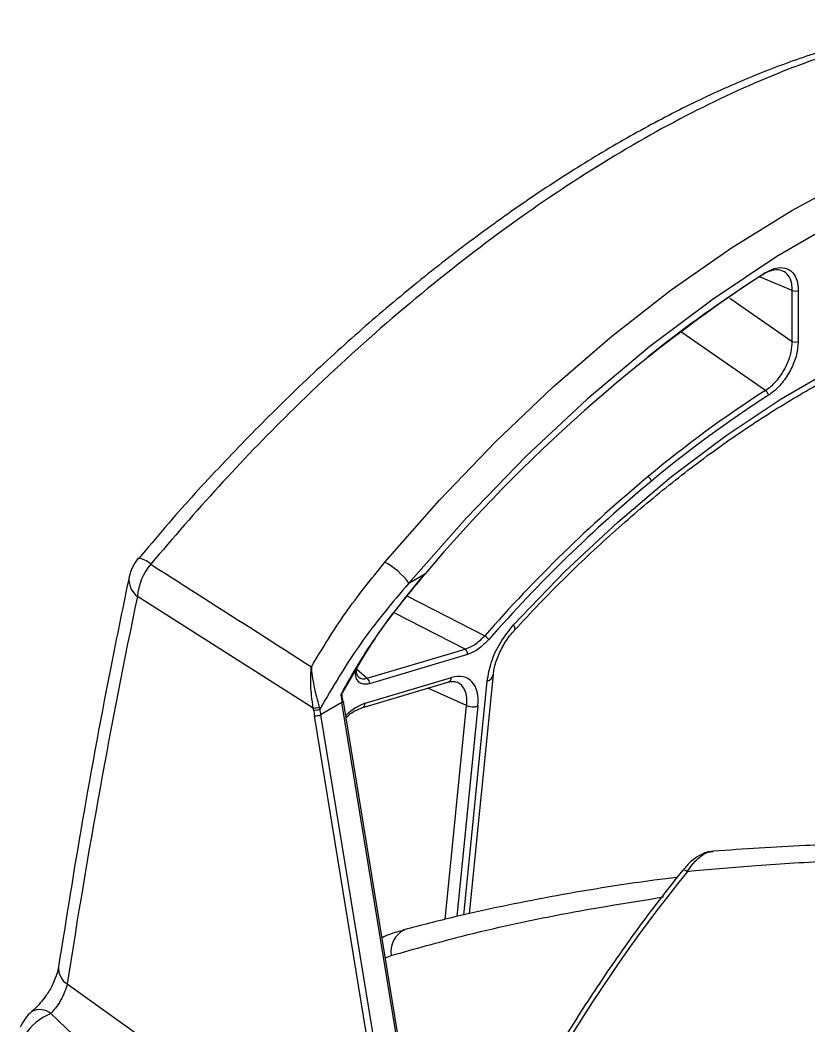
# Model space of a CAD drawing. Extents: x 7 to 113, y 1 to 87.
# Drawn here: x 10.106 to 11.957, y 72.787 to 75.147 of the extents above; entities that cross this region are included whole.
import ezdxf

# ---------------------------------------------------------------- set-up
doc = ezdxf.new("R2010")
doc.units = 0
doc.header["$MEASUREMENT"] = 0
doc.layers.add('OBJECT', color=7, linetype='CONTINUOUS')

msp = doc.modelspace()

# ---------------------------------------------------------------- linework, layer by layer
at = {"layer": 'OBJECT'}
for p, q in [((11.918, 74.5132), (11.8411, 74.5449)), ((11.8541, 74.5531), (11.8541, 74.5544)), ((11.918, 74.3935), (11.918, 74.5132)), ((11.932, 74.5133), (11.932, 74.3936)), ((11.7711, 74.4948), (11.918, 74.3935)), ((11.0184, 73.8263), (11.0572, 73.8488)), ((10.7941, 73.5331), (10.3816, 73.795)), ((11.0155, 73.7956), (11.1965, 73.7029)), ((11.1504, 73.6715), (10.9837, 73.7562)), ((10.9205, 73.6029), (11.1504, 73.6715)), ((11.1556, 73.6587), (10.9257, 73.5901)), ((10.896, 73.6242), (10.9205, 73.6029)), ((10.9077, 73.5334), (11.11, 73.5938)), ((10.9162, 73.5444), (11.1184, 73.6048)), ((11.1472, 73.0474), (11.2022, 73.5963)), ((11.1603, 73.0501), (11.2166, 73.6117)), ((11.2166, 73.6117), (11.2166, 73.6123)), ((11.154, 73.5391), (11.0626, 73.5796)), ((10.8615, 73.546), (10.8113, 73.517)), ((11.0461, 72.4173), (10.8615, 73.546)), ((11.0494, 72.4195), (10.8649, 73.5483)), ((10.7948, 73.5286), (10.7941, 73.5331)), ((10.808, 73.5352), (10.8093, 73.5302)), ((11.1037, 73.0373), (11.154, 73.5391)), ((11.1804, 73.538), (11.1309, 73.044)), ((10.9815, 72.3863), (10.7969, 73.5151)), ((10.8113, 73.517), (10.9958, 72.3883)), ((10.9632, 72.9466), (10.9769, 72.9524)), ((10.2169, 72.8857), (10.5415, 72.6539)), ((10.1784, 72.8161), (10.2486, 72.7491))]:
    msp.add_line(p, q, dxfattribs=at)
at = {"layer": 'OBJECT', "flags": 128}
for points in [[(10.9623, 73.8755), (11.0899, 74.0209), (11.2216, 74.1581), (11.3567, 74.2866), (11.4944, 74.4056), (11.6342, 74.5147), (11.7754, 74.6133), (11.9173, 74.7009), (12.0591, 74.7771), (12.2003, 74.8415), (12.3401, 74.8938), (12.4778, 74.9338), (12.6129, 74.9613), (12.7446, 74.9761), (12.8722, 74.9781)], [(12.8955, 74.9099), (12.7602, 74.9072), (12.6204, 74.89), (12.4768, 74.8584), (12.3304, 74.8125), (12.1818, 74.7527), (12.032, 74.6792), (11.8818, 74.5925), (11.732, 74.493), (11.5834, 74.3813), (11.437, 74.2581), (11.2935, 74.124), (11.1537, 73.9798), (11.0184, 73.8263)], [(11.2641, 73.7285), (11.3846, 73.8534), (11.5083, 73.9695), (11.6346, 74.0762), (11.7628, 74.1728), (11.8921, 74.2588), (12.0217, 74.3336), (12.151, 74.3969), (12.2792, 74.4483), (12.4055, 74.4875), (12.5293, 74.5142), (12.6497, 74.5283)], [(11.8554, 74.2786), (11.7255, 74.3683), (11.6592, 74.4141)], [(10.3832, 73.8846), (10.383, 73.8844), (10.3829, 73.884)], [(11.2641, 73.7285), (11.2663, 73.7228), (11.2669, 73.7184), (11.2658, 73.7153), (11.2656, 73.715)], [(10.8649, 73.5483), (10.8648, 73.548), (10.8645, 73.5475), (10.8638, 73.547), (10.8628, 73.5465), (10.8615, 73.546)], [(10.8628, 73.5492), (10.8638, 73.549), (10.8645, 73.5487), (10.8648, 73.5484), (10.8649, 73.5483)], [(11.661, 73.1525), (11.6616, 73.153), (11.6632, 73.1532), (11.6655, 73.1527), (11.6685, 73.1516), (11.672, 73.1499)]]:
    msp.add_lwpolyline(points, dxfattribs=at)
at = {"layer": 'OBJECT'}
for centre, radius, start, end in [((13.863, 71.4829), 3.6701, 123.1861, 139.8619), ((13.5383, 71.9083), 3.1361, 122.6078, 128.6574), ((11.9249, 74.527), 0.0154, 243.3938, 297.3352), ((11.9249, 74.4073), 0.0154, 243.3938, 297.3352), ((13.3694, 71.9265), 2.7973, 122.7676, 129.7746), ((11.8457, 74.2654), 0.0163, 6.0771, 53.7708), ((13.3699, 71.9245), 2.786, 122.7677, 129.7746), ((13.7975, 71.4171), 3.4627, 129.8282, 138.6911), ((13.7963, 71.4172), 3.4487, 129.8282, 138.6912), ((11.5688, 74.0603), 0.0195, 16.1966, 55.6185), ((10.4599, 73.8204), 0.1, 140.0654, 168.1659), ((10.3797, 73.8387), 0.046, 44.2729, 85.6734), ((10.8825, 73.7281), 0.1676, 35.8679, 61.5937), ((10.517, 73.7837), 0.1359, 140.1559, 175.2293), ((10.4104, 73.8345), 0.0488, 172.4061, 233.8382), ((11.1805, 73.6775), 0.0301, 32.8681, 57.8417), ((11.1428, 73.661), 0.013, 349.7958, 54.0676), ((10.9129, 73.5924), 0.013, 349.796, 54.066), ((11.1054, 73.606), 0.0131, 290.7131, 354.4156), ((11.1966, 73.6159), 0.0204, 285.8158, 348.1426), ((10.903, 73.5457), 0.0132, 291.7854, 354.3396), ((10.7948, 73.5755), 0.0423, 269.0207, 288.0809), ((10.7982, 73.5627), 0.0343, 264.4488, 288.8783), ((11.1685, 73.5708), 0.0349, 245.4315, 289.7809), ((10.7992, 73.5526), 0.0376, 266.5593, 288.7695), ((14.554, 70.8224), 3.7045, 141.0762, 159.8067), ((11.0349, 72.961), 0.0586, 117.7263, 188.4497), ((10.2402, 72.923), 0.044, 175.7204, 238.003), ((10.1983, 72.7446), 0.1, 129.943, 156.8526), ((10.2261, 72.6965), 0.1288, 111.711, 148.2884), ((10.1523, 72.7848), 0.0407, 50.1312, 116.5051)]:
    msp.add_arc(centre, radius, start, end, dxfattribs=at)
for centre, major_axis, ratio, start_param, end_param in [((20.7974, 63.9732), (-5.4545, 16.6635), 0.560082, 0.77104, 0.835488), ((11.099, 73.5023), (0.0584, 0.0996), 0.576929, 5.384463, 6.837193), ((11.0849, 73.5105), (0.0506, 0.0811), 0.590446, 5.402151, 6.366113), ((11.1635, 73.5019), (-0.1561, 0.4831), 0.559424, 1.266139, 1.302037), ((11.1714, 73.5045), (-0.161, 0.4919), 0.560082, 1.27231, 1.299921), ((10.8974, 73.4421), (0.0579, 0.0994), 0.581622, 0.555338, 1.111974), ((11.1055, 73.4704), (-0.161, 0.4919), 0.560082, 1.272872, 1.299921), ((11.1133, 73.4729), (-0.1561, 0.4831), 0.559424, 1.274988, 1.302037)]:
    msp.add_ellipse(centre, major_axis=major_axis, ratio=ratio, start_param=start_param, end_param=end_param, dxfattribs=at)
for points, knots in [([(12.5822, 75.1345), (12.5469, 75.1389), (12.4757, 75.1477), (12.363, 75.1469), (12.2458, 75.1357), (12.1244, 75.1132), (11.9995, 75.0797), (11.8721, 75.0356), (11.7427, 74.9812), (11.6121, 74.917), (11.4808, 74.8435), (11.3494, 74.7615), (11.2183, 74.671), (11.0874, 74.5723), (10.9565, 74.4652), (10.8263, 74.3499), (10.6973, 74.2268), (10.5707, 74.0962), (10.4659, 73.9814), (10.4052, 73.9083), (10.3842, 73.883)], [0, 0, 0, 0, 0.0558766, 0.1127093, 0.1701153, 0.2279098, 0.285866, 0.3437136, 0.4013042, 0.4585491, 0.5154159, 0.5718227, 0.6276027, 0.6836324, 0.7400403, 0.796843, 0.8540316, 0.9115723, 0.9694096, 1, 1, 1, 1]), ([(12.5993, 75.1332), (12.5423, 75.1391), (12.428, 75.151), (12.2392, 75.1305), (12.0398, 75.0825), (11.8301, 75.0038), (11.6133, 74.8973), (11.3927, 74.7647), (11.1711, 74.6072), (10.9517, 74.4279), (10.7512, 74.2414), (10.5708, 74.0551), (10.4654, 73.9323), (10.4127, 73.8708)], [0, 0, 0, 0, 0.0947289, 0.1897538, 0.2844742, 0.3792526, 0.4743386, 0.5691143, 0.6628629, 0.7569108, 0.8506657, 0.9253324, 1, 1, 1, 1]), ([(11.918, 74.5132), (11.9178, 74.5185), (11.9172, 74.5322), (11.9096, 74.5495), (11.8947, 74.5609), (11.8747, 74.5623), (11.8583, 74.5562), (11.8496, 74.5509), (11.8483, 74.5501)], [0, 0, 0, 0, 0.130784, 0.34091, 0.55074, 0.758615, 0.964807, 1, 1, 1, 1]), ([(11.8541, 74.5544), (11.8625, 74.5587), (11.8791, 74.5675), (11.9018, 74.5672), (11.9195, 74.5568), (11.9302, 74.538), (11.9314, 74.521), (11.932, 74.5133)], [0, 0, 0, 0, 0.206122, 0.412239, 0.618618, 0.826212, 1, 1, 1, 1]), ([(11.2656, 73.715), (11.2851, 73.736), (11.3417, 73.7967), (11.4378, 73.8915), (11.5544, 73.9964), (11.6729, 74.0925), (11.7926, 74.1793), (11.9128, 74.2565), (12.033, 74.3237), (12.1524, 74.3806), (12.2705, 74.4268), (12.3865, 74.4622), (12.4981, 74.4862), (12.5744, 74.4958), (12.6131, 74.4985), (12.6176, 74.4989)], [0, 0, 0, 0, 0.045331, 0.13164, 0.217929, 0.30418, 0.390392, 0.476564, 0.562701, 0.648813, 0.734917, 0.821034, 0.907206, 0.989198, 1, 1, 1, 1]), ([(11.8554, 74.2786), (11.8601, 74.282), (11.8723, 74.2907), (11.8904, 74.3113), (11.9065, 74.3391), (11.9165, 74.3681), (11.9175, 74.3853), (11.918, 74.3935)], [0, 0, 0, 0, 0.139926, 0.360022, 0.580274, 0.801996, 1, 1, 1, 1]), ([(11.932, 74.3936), (11.9312, 74.3834), (11.9295, 74.3629), (11.9166, 74.3295), (11.8976, 74.2991), (11.8781, 74.2784), (11.8659, 74.2699), (11.862, 74.2672)], [0, 0, 0, 0, 0.224518, 0.449077, 0.672569, 0.894408, 1, 1, 1, 1]), ([(10.7897, 73.6301), (10.8155, 73.6727), (10.8673, 73.7583), (10.9305, 73.8364), (10.9623, 73.8755)], [0, 0, 0, 0, 0.497922, 1, 1, 1, 1]), ([(10.4127, 73.8708), (10.4539, 73.8445), (10.5796, 73.7643), (10.7053, 73.684), (10.7897, 73.6301)], [0, 0, 0, 0, 0.328344, 1, 1, 1, 1]), ([(10.362, 73.8409), (10.3486, 73.7756), (10.3097, 73.5864), (10.2532, 73.2824), (10.2146, 73.0402), (10.1964, 72.9262)], [0, 0, 0, 0, 0.217982, 0.632126, 1, 1, 1, 1]), ([(11.0184, 73.8263), (10.9793, 73.7801), (10.9008, 73.6872), (10.8399, 73.5828), (10.8093, 73.5302)], [0, 0, 0, 0, 0.497068, 1, 1, 1, 1]), ([(10.8589, 73.5636), (10.8608, 73.5671), (10.8886, 73.6196), (10.95, 73.7184), (11.0213, 73.8051), (11.0572, 73.8488)], [0, 0, 0, 0, 0.03518, 0.514633, 1, 1, 1, 1]), ([(11.0542, 73.8469), (11.0177, 73.8026), (10.9444, 73.7134), (10.8877, 73.6137), (10.8591, 73.5635)], [0, 0, 0, 0, 0.497105, 1, 1, 1, 1]), ([(11.2022, 73.5963), (11.2048, 73.6112), (11.21, 73.6409), (11.232, 73.6886), (11.2532, 73.7149), (11.2641, 73.7285)], [0, 0, 0, 0, 0.3266863, 0.6533954, 1, 1, 1, 1]), ([(11.2171, 73.6122), (11.2172, 73.6143), (11.2175, 73.6246), (11.2246, 73.6491), (11.2392, 73.6804), (11.2545, 73.7032), (11.2639, 73.7128), (11.2657, 73.7147)], [0, 0, 0, 0, 0.073577, 0.353326, 0.640613, 0.928999, 1, 1, 1, 1]), ([(11.1504, 73.6715), (11.1551, 73.6732), (11.1676, 73.6777), (11.1836, 73.6893), (11.1936, 73.6998), (11.1965, 73.7029)], [0, 0, 0, 0, 0.3055226, 0.7987431, 1, 1, 1, 1]), ([(11.2058, 73.6938), (11.1978, 73.6857), (11.1815, 73.6692), (11.1643, 73.6622), (11.1556, 73.6587)], [0, 0, 0, 0, 0.49149, 1, 1, 1, 1]), ([(10.7941, 73.5331), (10.7926, 73.5429), (10.789, 73.5675), (10.7875, 73.5996), (10.7887, 73.621), (10.7895, 73.6288), (10.7896, 73.63), (10.7897, 73.6301)], [0, 0, 0, 0, 0.291273, 0.731775, 0.961022, 0.99599, 1, 1, 1, 1]), ([(10.7897, 73.6301), (10.7897, 73.63), (10.7897, 73.629), (10.7898, 73.6258), (10.7906, 73.6149), (10.7935, 73.5931), (10.8, 73.5636), (10.8057, 73.5433), (10.808, 73.5352)], [0, 0, 0, 0, 0.003813, 0.036465, 0.111777, 0.383706, 0.753032, 1, 1, 1, 1]), ([(10.9257, 73.5901), (10.921, 73.5893), (10.9116, 73.5876), (10.9008, 73.5933), (10.8938, 73.6038), (10.8931, 73.6141), (10.8928, 73.6189)], [0, 0, 0, 0, 0.258538, 0.517207, 0.772326, 1, 1, 1, 1]), ([(10.8945, 73.6217), (10.8948, 73.6189), (10.8955, 73.6119), (10.9009, 73.6048), (10.9094, 73.6005), (10.9168, 73.6021), (10.9205, 73.6029)], [0, 0, 0, 0, 0.179848, 0.445812, 0.717478, 1, 1, 1, 1]), ([(11.11, 73.5938), (11.1132, 73.5945), (11.1218, 73.5966), (11.1269, 73.5949), (11.1301, 73.5938)], [0, 0, 0, 0, 0.372433, 1, 1, 1, 1]), ([(10.8589, 73.5636), (10.8589, 73.5636), (10.8595, 73.5634), (10.8608, 73.5632), (10.8622, 73.5629), (10.8628, 73.5627), (10.8624, 73.5627), (10.8613, 73.5628), (10.8607, 73.5629)], [0, 0, 0, 0, 0.009429, 0.151969, 0.380856, 0.592582, 0.796142, 1, 1, 1, 1]), ([(10.8699, 73.5085), (10.871, 73.5098), (10.8792, 73.5193), (10.8933, 73.5279), (10.9039, 73.5319), (10.9077, 73.5334)], [0, 0, 0, 0, 0.091145, 0.67362, 1, 1, 1, 1]), ([(12.0328, 73.2139), (12.0048, 73.2128), (11.9041, 73.209), (11.8044, 73.2021), (11.7325, 73.1971)], [0, 0, 0, 0, 0.2786, 1, 1, 1, 1]), ([(11.7318, 73.1967), (11.7273, 73.1963), (11.7144, 73.1952), (11.6935, 73.1838), (11.674, 73.1688), (11.6644, 73.1557), (11.6616, 73.1518)], [0, 0, 0, 0, 0.167885, 0.480623, 0.844423, 1, 1, 1, 1]), ([(11.672, 73.1499), (11.6756, 73.1552), (11.6853, 73.1692), (11.7027, 73.1857), (11.7201, 73.1962), (11.7293, 73.1965), (11.7325, 73.1965)], [0, 0, 0, 0, 0.200664, 0.536579, 0.839785, 1, 1, 1, 1]), ([(11.672, 73.1499), (11.7222, 73.1545), (11.8311, 73.1645), (11.9413, 73.1709), (12.0006, 73.1743)], [0, 0, 0, 0, 0.460735, 1, 1, 1, 1]), ([(11.661, 73.1525), (11.6434, 73.1305), (11.5923, 73.0665), (11.5114, 72.956), (11.4203, 72.8199), (11.335, 72.6793), (11.256, 72.5351), (11.1838, 72.3881), (11.1228, 72.2499), (11.089, 72.1606), (11.0742, 72.1213)], [0, 0, 0, 0, 0.072016, 0.208756, 0.345507, 0.48225, 0.618993, 0.755739, 0.892496, 1, 1, 1, 1]), ([(11.6476, 73.1356), (11.6298, 73.1334), (11.5294, 73.1211), (11.3546, 73.0923), (11.1594, 73.0524), (11.047, 73.0232), (11.0076, 73.013)], [0, 0, 0, 0, 0.081101, 0.458096, 0.809874, 1, 1, 1, 1]), ([(10.9769, 72.9524), (11.0322, 72.968), (11.1631, 73.0048), (11.376, 73.0513), (11.5357, 73.077), (11.6157, 73.0898)], [0, 0, 0, 0, 0.267535, 0.633326, 1, 1, 1, 1]), ([(11.0078, 73.0117), (10.9961, 73.009), (10.9782, 73.005), (10.9612, 72.997), (10.9555, 72.9942)], [0, 0, 0, 0, 0.657608, 1, 1, 1, 1]), ([(10.1962, 72.926), (10.1953, 72.9209), (10.1932, 72.9099), (10.184, 72.8868), (10.1732, 72.8663), (10.1648, 72.8558), (10.1624, 72.8527)], [0, 0, 0, 0, 0.261208, 0.55261, 0.870283, 1, 1, 1, 1]), ([(10.2169, 72.8857), (10.2151, 72.8796), (10.2116, 72.8674), (10.2016, 72.8472), (10.1901, 72.8294), (10.1821, 72.8202), (10.1784, 72.8161)], [0, 0, 0, 0, 0.26233, 0.524835, 0.78459, 1, 1, 1, 1]), ([(10.1624, 72.8527), (10.1585, 72.8474), (10.1494, 72.8348), (10.1397, 72.8263), (10.1341, 72.8213)], [0, 0, 0, 0, 0.420919, 1, 1, 1, 1])]:
    msp.add_open_spline(points, degree=3, knots=knots, dxfattribs=at)

doc.saveas('drawing.dxf')
